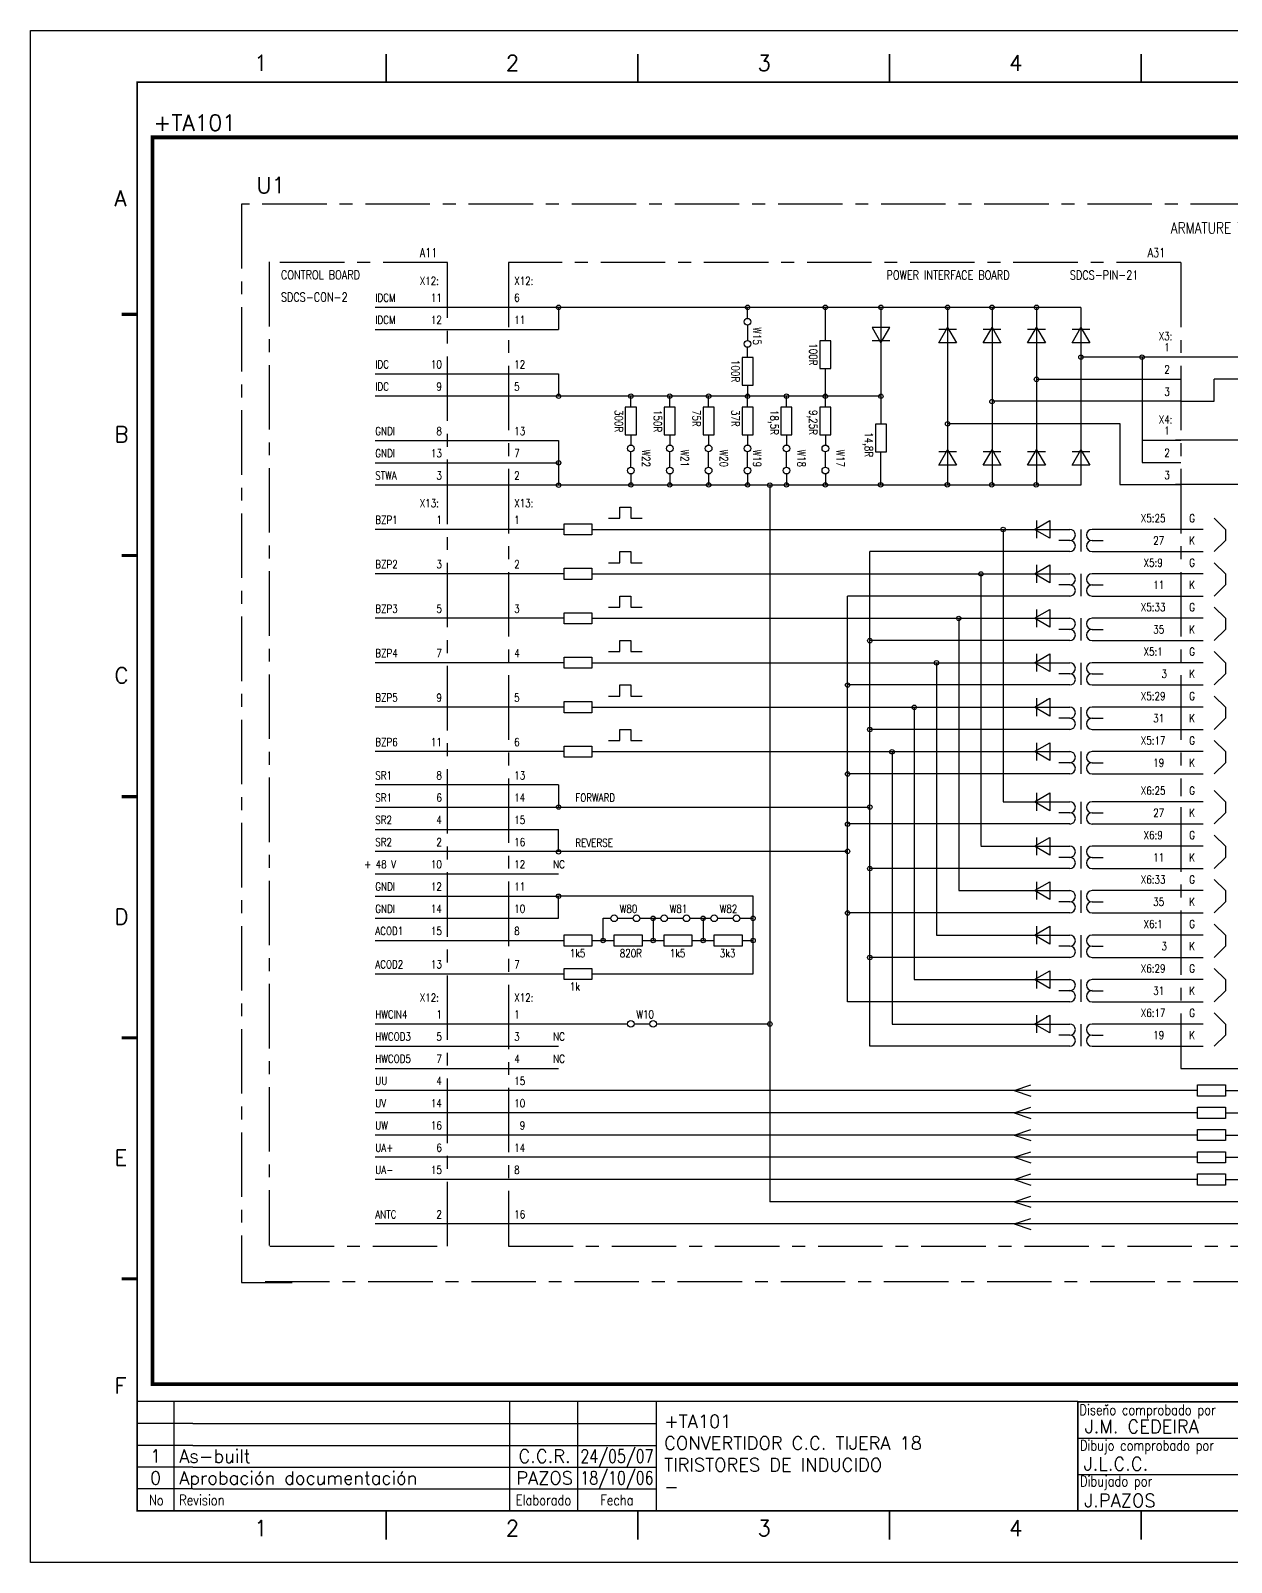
# Model space of a CAD drawing. Extents: x -25 to 1044, y -25744 to 292.
# Drawn here: x 39.5 to 272.3, y -1573.1 to -1276.1 of the extents above; entities that cross this region are included whole.
import ezdxf
from ezdxf.enums import TextEntityAlignment as Align

# ---------------------------------------------------------------- set-up
doc = ezdxf.new("R2010")
doc.units = 0
doc.header["$LTSCALE"] = 10
doc.header["$MEASUREMENT"] = 0
doc.linetypes.add('CENTER', pattern=[2, 1.25, -0.25, 0.25, -0.25])
doc.linetypes.add('DASHDOT', pattern=[1, 0.5, -0.25, 0, -0.25])
for name, color, linetype in [('1', 7, 'CONTINUOUS'), ('10', 5, 'CONTINUOUS'), ('2', 7, 'CONTINUOUS'), ('25', 3, 'CONTINUOUS'), ('25PK', 4, 'CENTER'), ('35', 2, 'CONTINUOUS'), ('DIBUJO', 7, 'CONTINUOUS')]:
    doc.layers.add(name, color=color, linetype=linetype)
doc.styles.add('ABBSTYLE', font='ROMANS.SHX', dxfattribs={"width": 0.8})
doc.styles.add('HELVETICA', font='HELV.SHX')
doc.styles.add('LABEL', font='SIMPLEX', dxfattribs={"width": 0.8, "height": 4})
doc.styles.add('ROMANS', font='romans')
doc.styles.get("Standard").update_dxf_attribs({"font": 'simplex'})

# ---------------------------------------------------------------- blocks, each defined once
blk = doc.blocks.new('newcajec')
at = {"layer": '1'}
for p, q in [((179.4, 20.85), (0.13, 20.85)), ((7, 20.85), (7, 0)), ((71, 20.85), (71, 0)), ((84, 20.85), (84, 0.09)), ((99, 20.85), (99, 0)), ((215.2, 20.8), (215.2, 0)), ((184.64, 20.18), (184.81, 20.01)), ((184.81, 20.01), (185.18, 20.25)), ((10.6, 16.64), (0, 16.64)), ((10.6, 16.64), (99, 16.64)), ((10.6, 12.48), (0, 12.48)), ((10.6, 12.48), (99, 12.48)), ((179.4, 13.87), (215.2, 13.87)), ((368, 14.06), (368, 0)), ((10.6, 8.32), (0, 8.32)), ((10.6, 8.32), (99, 8.32)), ((179.4, 6.93), (267.63, 6.93)), ((267.63, 6.93), (302.5, 6.93)), ((270.63, 6.91), (270.63, 0)), ((282.07, 6.93), (282.07, 0)), ((368, 6.93), (383, 6.93)), ((10.6, 4.16), (0, 4.16)), ((10.6, 4.16), (99, 4.16))]:
    blk.add_line(p, q, dxfattribs=at)
for points in [[(47.5, 272.5, 0.3, 0.3, 0), (47.5, 277.91, 0.3, 0.3, 0)], [(95.5, 272.5, 0.3, 0.3, 0), (95.5, 277.91, 0.3, 0.3, 0)], [(143.5, 272.5, 0.3, 0.3, 0), (143.5, 277.91, 0.3, 0.3, 0)], [(191.5, 272.5, 0.3, 0.3, 0), (191.5, 277.91, 0.3, 0.3, 0)], [(239.5, 272.5, 0.3, 0.3, 0), (239.5, 277.91, 0.3, 0.3, 0)], [(287.5, 272.5, 0.3, 0.3, 0), (287.5, 277.91, 0.3, 0.3, 0)], [(335.5, 272.5, 0.3, 0.3, 0), (335.5, 277.91, 0.3, 0.3, 0)], [(-2.99, 228.23, 0.6, 0.6, 0), (-0.18, 228.23, 0.6, 0.6, 0)], [(383.01, 228.23, 0.6, 0.6, 0), (385.82, 228.23, 0.6, 0.6, 0)], [(-2.99, 182.23, 0.6, 0.6, 0), (-0.18, 182.23, 0.6, 0.6, 0)], [(383.01, 182.23, 0.6, 0.6, 0), (385.82, 182.23, 0.6, 0.6, 0)], [(-2.99, 136.23, 0.6, 0.6, 0), (-0.18, 136.23, 0.6, 0.6, 0)], [(383.01, 136.23, 0.6, 0.6, 0), (385.82, 136.23, 0.6, 0.6, 0)], [(-2.99, 90.23, 0.6, 0.6, 0), (-0.18, 90.23, 0.6, 0.6, 0)], [(383.01, 90.23, 0.6, 0.6, 0), (385.82, 90.23, 0.6, 0.6, 0)], [(-2.99, 44.23, 0.6, 0.6, 0), (-0.18, 44.23, 0.6, 0.6, 0)], [(383.01, 44.23, 0.6, 0.6, 0), (385.82, 44.23, 0.6, 0.6, 0)], [(383, 20.8, 0.3, 0.3, 0), (179.4, 20.8, 0.3, 0.3, 0), (179.4, 0, 0.3, 0.3, 0)], [(302.5, 20.8, 0.3, 0.3, 0), (302.5, 0, 0.3, 0.3, 0)], [(302.5, 14, 0.3, 0.3, 0), (383, 14, 0.3, 0.3, 0)], [(47.5, -5.5, 0.3, 0.3, 0), (47.5, -0.09, 0.3, 0.3, 0)], [(95.5, -5.5, 0.3, 0.3, 0), (95.5, -0.09, 0.3, 0.3, 0)], [(143.5, -5.5, 0.3, 0.3, 0), (143.5, -0.09, 0.3, 0.3, 0)], [(191.5, -5.5, 0.3, 0.3, 0), (191.5, -0.09, 0.3, 0.3, 0)], [(239.5, -5.5, 0.3, 0.3, 0), (239.5, -0.09, 0.3, 0.3, 0)], [(287.5, -5.5, 0.3, 0.3, 0), (287.5, -0.09, 0.3, 0.3, 0)], [(335.5, -5.5, 0.3, 0.3, 0), (335.5, -0.09, 0.3, 0.3, 0)]]:
    blk.add_lwpolyline(points, format="xyseb", dxfattribs=at)
at = {"layer": '1', "const_width": 0.3}
blk.add_lwpolyline([(0, 0), (0, 272.5), (383, 272.5), (383, 0)], close=True, dxfattribs=at)
at = {"layer": '2', "color": 14}
for p, q in [((221.42, 4.69), (221.42, 5.81)), ((221.42, 2.47), (221.42, 3.58))]:
    blk.add_line(p, q, dxfattribs=at)
for points in [[(220.05, 5.81), (220.05, 6.92), (226.74, 5.81), (226.74, 6.92)], [(221.42, 2.47), (220.05, 2.47), (221.42, 5.81), (220.05, 5.81)], [(221.42, 4.69), (224.25, 4.69), (221.42, 3.58), (224.25, 3.58)], [(224.25, 5.81), (225.37, 5.81), (225.37, 4.69)], [(224.25, 3.58), (225.37, 3.58), (225.37, 2.47)], [(225.37, 5.81), (226.74, 5.81), (225.37, 1.35), (226.74, 1.35)], [(224.25, 0.24), (224.25, 2.47), (220.05, 0.24), (220.05, 2.47)], [(226.74, 1.35), (226.74, 0.24), (224.25, 1.35), (224.25, 0.24)]]:
    blk.add_solid(points, dxfattribs=at)
at = {"layer": '1', "style": 'ROMANS'}
for s, p in [('1', (22.29, 274.68)), ('2', (70.29, 274.68)), ('3', (118.29, 274.68)), ('4', (166.29, 274.68)), ('5', (214.29, 274.68)), ('6', (262.29, 274.68)), ('7', (310.29, 274.68)), ('8', (357.79, 274.68)), ('A', (-4.37, 248.84)), ('A', (384.13, 248.84)), ('B', (-4.37, 203.84)), ('B', (384.13, 203.84)), ('C', (-4.37, 157.84)), ('C', (384.13, 157.84)), ('D', (-4.37, 111.84)), ('D', (384.13, 111.84)), ('E', (-4.37, 65.84)), ('E', (384.13, 65.84)), ('F', (-4.37, 22.34)), ('F', (384.13, 22.34)), ('1', (22.29, -4.82)), ('2', (70.29, -4.82)), ('3', (118.29, -4.82)), ('4', (166.29, -4.82)), ('5', (214.29, -4.82)), ('6', (262.29, -4.82)), ('7', (310.29, -4.82)), ('8', (357.79, -4.82))]:
    blk.add_text(s, height=3, dxfattribs=at).set_placement(p)
at = {"layer": '1', "style": 'LABEL', "width": 0.8}
for s, p in [('Diseno comprobado por', (179.73, 18.27)), ('Dibujo comprobado por', (179.81, 11.47)), ('Hoja', (368.38, 11.66)), ('Dibujado por', (179.83, 4.64)), ('Fecha', (285.71, 4.3)), ('Cont', (368.43, 4.46)), ('No', (2.23, 1.05)), ('Revision', (8, 1.05))]:
    blk.add_text(s, height=2, dxfattribs=at).set_placement(p)
for s, p in [('Dept', (274.61, 4.44)), ('Elaborado', (77.5, 1.05)), ('Fecha', (91.5, 1.05))]:
    blk.add_text(s, height=2, dxfattribs=at).set_placement(p, align=Align.CENTER)
at = {"layer": '10', "style": 'ROMANS'}
for tag, p in [('REV41', (3.5, 18.74)), ('REV43', (77.7, 18.74)), ('REV31', (3.5, 14.58)), ('REV33', (77.7, 14.58)), ('REV21', (3.5, 10.42)), ('REV23', (77.7, 10.42)), ('REV11', (3.5, 6.27)), ('REV13', (77.7, 6.27))]:
    blk.add_attdef(tag, text='', height=2.5, dxfattribs=at).set_placement(p, align=Align.MIDDLE)
for tag, p, height in [('REV42', (8, 17.49), 2.5), ('SHEETNAME1', (100.5, 15.83), 2.5), ('DOCUMENTTYPE', (216.43, 16.8), 2.5), ('NOTA', (305.32, 15.8), 3), ('REV32', (8, 13.33), 2.5), ('DESIGNCHECK', (180.74, 14.83), 2.5), ('OBJECT', (216.43, 12.4), 2.5), ('SHEETNAME2', (100.5, 11.67), 2.5), ('ORDER', (305.32, 7.3), 4.5), ('REV22', (8, 9.17), 2.5), ('SHEETNAME3', (100.5, 7.51), 2.5), ('DRAWINGCHECK', (180.53, 7.71), 2.5), ('CUSTOMER', (216.43, 8.08), 2.5), ('REV12', (8, 5.01), 2.5), ('SHEETNAME4', (100.5, 3.35), 2.5), ('USER', (180.63, 0.71), 2.5), ('DEPARTMENT', (271.93, 1.05), 2.5), ('DOCUMENT_ID', (305.32, 0.93), 4.4)]:
    blk.add_attdef(tag, p, '', height=height, dxfattribs=at)
for tag, width, p, p2 in [('REV44', 1.221199, (84.53, 17.49), (98.48, 17.49)), ('REV34', 1.221199, (84.53, 13.33), (98.48, 13.33)), ('REV24', 1.221199, (84.53, 9.17), (98.48, 9.17)), ('REV14', 1.221199, (84.53, 5.01), (98.48, 5.01)), ('CREATED2', 7.039915, (282.71, 1.05), (301.14, 1.05))]:
    blk.add_attdef(tag, text='', height=2.5, dxfattribs=dict(at, width=width)).set_placement(p, p2, align=Align.FIT)
for tag, p in [('SHEET', (382, 7.43)), ('NEXTSHEET', (382, 0.5))]:
    blk.add_attdef(tag, text='', height=2.5, dxfattribs=at).set_placement(p, align=Align.RIGHT)
at = {"layer": 'DIBUJO', "color": 14, "style": 'HELVETICA', "width": 1.3}
blk.add_text('RUSSULA S.A.', height=3, dxfattribs=at).set_placement((229, 2.19))

msp = doc.modelspace()

# ---------------------------------------------------------------- linework, layer by layer
at = {"layer": '2', "color": 4, "linetype": 'CENTER'}
for p, q in [((356.91, -1309.67), (80.35, -1309.67)), ((80.35, -1309.67), (80.35, -1518.77)), ((85.74, -1320.89), (85.74, -1511.6)), ((80.35, -1518.77), (90.23, -1518.77))]:
    msp.add_line(p, q, dxfattribs=at)
at = {"layer": '2', "color": 3, "linetype": 'DASHDOT'}
msp.add_lwpolyline([(63.11, -1296.74, 0.724, 0.724, 0), (438.04, -1296.74, 0.724, 0.724, 0), (438.04, -1538.51, 0.724, 0.724, 0), (63.11, -1538.51, 0.724, 0.724, 0), (63.11, -1296.74, 0.724, 0.724, 0)], format="xyseb", dxfattribs=at)
at = {"layer": '25'}
for p, q in [((269.01, -1370.6), (271.16, -1372.76)), ((271.16, -1374.91), (269.01, -1377.07)), ((271.16, -1372.76), (271.16, -1374.91)), ((269.01, -1379.22), (271.16, -1381.38)), ((271.16, -1383.53), (269.01, -1385.69)), ((271.16, -1381.38), (271.16, -1383.53)), ((269.01, -1387.84), (271.16, -1389.99)), ((271.16, -1392.15), (269.01, -1394.3)), ((271.16, -1389.99), (271.16, -1392.15)), ((269.01, -1396.46), (271.16, -1398.61)), ((271.16, -1398.61), (271.16, -1400.77)), ((271.16, -1400.77), (269.01, -1402.92)), ((269.01, -1405.08), (271.16, -1407.23)), ((271.16, -1407.23), (271.16, -1409.39)), ((271.16, -1409.39), (269.01, -1411.54)), ((269.01, -1413.7), (271.16, -1415.85)), ((271.16, -1415.85), (271.16, -1418.01)), ((271.16, -1418.01), (269.01, -1420.16)), ((269.01, -1423.42), (271.16, -1425.57)), ((271.16, -1425.57), (271.16, -1427.73)), ((271.16, -1427.73), (269.01, -1429.88)), ((269.01, -1432.04), (271.16, -1434.19)), ((271.16, -1434.19), (271.16, -1436.35)), ((271.16, -1436.35), (269.01, -1438.5)), ((269.01, -1440.66), (271.16, -1442.81)), ((271.16, -1442.81), (271.16, -1444.97)), ((271.16, -1444.97), (269.01, -1447.12)), ((269.01, -1449.28), (271.16, -1451.43)), ((271.16, -1451.43), (271.16, -1453.59)), ((271.16, -1453.59), (269.01, -1455.74)), ((269.01, -1457.9), (271.16, -1460.05)), ((271.16, -1460.05), (271.16, -1462.21)), ((271.16, -1462.21), (269.01, -1464.36)), ((269.01, -1466.51), (271.16, -1468.67)), ((271.16, -1468.67), (271.16, -1470.82)), ((271.16, -1470.82), (269.01, -1472.98))]:
    msp.add_line(p, q, dxfattribs=at)
at = {"layer": '25PK'}
for p, q in [((120.33, -1321.04), (85.85, -1321.04)), ((120.33, -1511.74), (120.33, -1321.04)), ((262.54, -1321.04), (132.18, -1321.04)), ((132.18, -1321.04), (132.18, -1511.74)), ((262.54, -1321.04), (262.54, -1424.47)), ((262.54, -1426.63), (262.54, -1477.29)), ((262.54, -1477.26), (289.48, -1477.26)), ((85.85, -1511.74), (120.33, -1511.74)), ((132.18, -1511.74), (283.01, -1511.74)), ((84.95, -1518.6), (402.78, -1518.6)), ((84.95, -1518.6), (402.78, -1518.6))]:
    msp.add_line(p, q, dxfattribs=at)
at = {"layer": '35'}
for p, q in [((243.15, -1329.71), (106.32, -1329.71)), ((141.87, -1329.69), (141.87, -1334)), ((178.51, -1331.84), (178.51, -1329.69)), ((193.59, -1336.15), (193.59, -1329.71)), ((204.36, -1329.71), (204.36, -1352.34)), ((217.29, -1329.71), (217.29, -1364.19)), ((225.91, -1329.71), (225.91, -1364.19)), ((234.53, -1329.71), (234.53, -1364.19)), ((243.15, -1329.71), (243.15, -1364.19)), ((178.51, -1333.14), (178.51, -1336.15)), ((106.32, -1334), (141.87, -1334)), ((194.67, -1336.18), (192.51, -1336.18)), ((192.51, -1336.18), (192.51, -1341.57)), ((194.67, -1341.57), (194.67, -1336.18)), ((202.64, -1333.59), (204.36, -1336.58)), ((206.09, -1333.59), (202.64, -1333.59)), ((206.09, -1336.18), (202.64, -1336.18)), ((204.36, -1336.58), (206.09, -1333.59)), ((215.57, -1336.61), (217.29, -1333.62)), ((219.01, -1334.02), (215.57, -1334.02)), ((217.29, -1333.62), (219.01, -1336.61)), ((224.19, -1336.61), (225.91, -1333.62)), ((227.63, -1334.02), (224.19, -1334.02)), ((225.91, -1333.62), (227.63, -1336.61)), ((232.81, -1336.61), (234.53, -1333.62)), ((236.25, -1334.02), (232.81, -1334.02)), ((234.53, -1333.62), (236.25, -1336.61)), ((241.42, -1336.61), (243.15, -1333.62)), ((244.87, -1334.02), (241.42, -1334.02)), ((243.15, -1333.62), (244.87, -1336.61)), ((177.43, -1339.41), (177.43, -1344.8)), ((179.58, -1339.41), (177.43, -1339.41)), ((178.51, -1339.38), (178.51, -1337.45)), ((179.58, -1344.8), (179.58, -1339.41)), ((219.01, -1336.61), (215.57, -1336.61)), ((227.63, -1336.61), (224.19, -1336.61)), ((236.25, -1336.61), (232.81, -1336.61)), ((244.87, -1336.61), (241.42, -1336.61)), ((243.15, -1339.3), (321.8, -1339.3)), ((255, -1339.3), (255, -1359.78)), ((192.51, -1341.57), (194.67, -1341.57)), ((193.59, -1346.95), (193.59, -1341.57)), ((106.32, -1342.62), (141.87, -1342.62)), ((141.87, -1342.62), (141.87, -1346.93)), ((177.43, -1344.8), (179.58, -1344.8)), ((178.51, -1344.77), (178.51, -1346.95)), ((234.53, -1343.61), (262.54, -1343.61)), ((321.8, -1343.61), (269.01, -1343.61)), ((269.01, -1347.92), (269.01, -1343.61)), ((204.36, -1346.95), (106.32, -1346.95)), ((155.88, -1349.08), (155.88, -1346.9)), ((163.42, -1349.08), (163.42, -1346.9)), ((170.96, -1349.08), (170.96, -1346.9)), ((178.51, -1349.08), (178.51, -1346.9)), ((186.05, -1349.08), (186.05, -1346.9)), ((193.59, -1349.08), (193.59, -1346.9)), ((262.54, -1347.92), (225.91, -1347.92)), ((262.54, -1347.92), (269.01, -1347.92)), ((154.8, -1349.05), (154.8, -1354.44)), ((156.96, -1349.05), (154.8, -1349.05)), ((156.96, -1354.44), (156.96, -1349.05)), ((162.35, -1349.05), (162.35, -1354.44)), ((164.5, -1349.05), (162.35, -1349.05)), ((164.5, -1354.44), (164.5, -1349.05)), ((169.89, -1349.05), (169.89, -1354.44)), ((172.04, -1349.05), (169.89, -1349.05)), ((172.04, -1354.44), (172.04, -1349.05)), ((177.43, -1349.05), (177.43, -1354.44)), ((179.58, -1349.05), (177.43, -1349.05)), ((179.58, -1354.44), (179.58, -1349.05)), ((187.12, -1349.05), (184.97, -1349.05)), ((184.97, -1349.05), (184.97, -1354.44)), ((187.12, -1354.44), (187.12, -1349.05)), ((194.67, -1349.05), (192.51, -1349.05)), ((192.51, -1349.05), (192.51, -1354.44)), ((194.67, -1354.44), (194.67, -1349.05)), ((205.44, -1352.34), (203.29, -1352.34)), ((203.29, -1352.34), (203.29, -1357.73)), ((205.44, -1357.73), (205.44, -1352.34)), ((217.29, -1352.23), (250.69, -1352.23)), ((250.69, -1352.23), (250.69, -1364.08)), ((106.32, -1355.55), (141.87, -1355.55)), ((141.87, -1355.55), (141.87, -1364.16)), ((154.8, -1354.44), (156.96, -1354.44)), ((155.88, -1354.47), (155.88, -1356.41)), ((162.35, -1354.44), (164.5, -1354.44)), ((163.42, -1354.47), (163.42, -1356.41)), ((169.89, -1354.44), (172.04, -1354.44)), ((170.96, -1354.47), (170.96, -1356.41)), ((177.43, -1354.44), (179.58, -1354.44)), ((178.51, -1354.47), (178.51, -1356.41)), ((184.97, -1354.44), (187.12, -1354.44)), ((186.05, -1354.47), (186.05, -1356.41)), ((192.51, -1354.44), (194.67, -1354.44)), ((193.59, -1354.47), (193.59, -1356.41)), ((255, -1355.47), (262.54, -1355.47)), ((275.47, -1355.47), (261.46, -1355.47)), ((106.32, -1359.85), (141.87, -1359.85)), ((155.88, -1360.72), (155.88, -1357.7)), ((163.42, -1360.72), (163.42, -1357.7)), ((170.96, -1360.72), (170.96, -1357.7)), ((178.51, -1360.72), (178.51, -1357.7)), ((186.05, -1360.72), (186.05, -1357.7)), ((193.59, -1360.72), (193.59, -1357.7)), ((203.29, -1357.73), (205.44, -1357.73)), ((204.36, -1364.19), (204.36, -1357.73)), ((215.57, -1360.31), (217.29, -1357.33)), ((219.01, -1357.73), (215.57, -1357.73)), ((217.29, -1357.33), (219.01, -1360.31)), ((224.19, -1360.31), (225.91, -1357.33)), ((227.63, -1357.73), (224.19, -1357.73)), ((225.91, -1357.33), (227.63, -1360.31)), ((232.81, -1360.31), (234.53, -1357.33)), ((236.25, -1357.73), (232.81, -1357.73)), ((234.53, -1357.33), (236.25, -1360.31)), ((241.42, -1360.31), (243.15, -1357.33)), ((244.87, -1357.73), (241.42, -1357.73)), ((243.15, -1357.33), (244.87, -1360.31)), ((255, -1359.78), (262.54, -1359.78)), ((155.88, -1362.01), (155.88, -1364.16)), ((163.42, -1362.01), (163.42, -1364.16)), ((170.96, -1362.01), (170.96, -1364.16)), ((178.51, -1362.01), (178.51, -1364.16)), ((186.05, -1362.01), (186.05, -1364.16)), ((193.59, -1362.01), (193.59, -1364.16)), ((219.01, -1360.31), (215.57, -1360.31)), ((227.63, -1360.31), (224.19, -1360.31)), ((236.25, -1360.31), (232.81, -1360.31)), ((244.87, -1360.31), (241.42, -1360.31)), ((243.15, -1364.19), (106.32, -1364.19)), ((182.82, -1364.16), (182.82, -1503.15)), ((250.69, -1364.08), (262.54, -1364.08)), ((279.78, -1364.08), (261.46, -1364.08)), ((153.73, -1370.6), (153.73, -1368.45)), ((153.73, -1368.45), (155.88, -1368.45)), ((155.88, -1368.45), (155.88, -1370.6)), ((142.95, -1371.68), (148.34, -1371.68)), ((142.95, -1373.83), (142.95, -1371.68)), ((148.34, -1371.68), (148.34, -1373.83)), ((151.57, -1370.6), (153.73, -1370.6)), ((155.88, -1370.6), (158.04, -1370.6)), ((234.13, -1372.76), (237.11, -1371.03)), ((234.53, -1371.03), (234.53, -1374.48)), ((237.11, -1371.03), (237.11, -1374.48)), ((142.95, -1372.76), (106.32, -1372.76)), ((148.34, -1373.83), (142.95, -1373.83)), ((148.34, -1372.76), (240.99, -1372.76)), ((228.06, -1372.76), (228.06, -1425.57)), ((237.11, -1374.48), (234.13, -1372.76)), ((240.99, -1374.91), (238.84, -1374.91)), ((243.15, -1372.76), (243.15, -1377.07)), ((266.85, -1372.76), (245.3, -1372.76)), ((245.3, -1374.91), (247.46, -1374.91)), ((153.73, -1379.22), (153.73, -1377.07)), ((153.73, -1377.07), (155.88, -1377.07)), ((155.88, -1377.07), (155.88, -1379.22)), ((202.21, -1472.98), (202.21, -1377.07)), ((240.99, -1377.07), (202.21, -1377.07)), ((245.3, -1377.07), (266.85, -1377.07)), ((142.95, -1382.45), (142.95, -1380.3)), ((142.95, -1380.3), (148.34, -1380.3)), ((148.34, -1380.3), (148.34, -1382.45)), ((151.57, -1379.22), (153.73, -1379.22)), ((155.88, -1379.22), (158.04, -1379.22)), ((234.13, -1381.38), (237.11, -1379.65)), ((234.53, -1379.65), (234.53, -1383.1)), ((237.11, -1379.65), (237.11, -1383.1)), ((142.95, -1381.38), (106.32, -1381.38)), ((148.34, -1382.45), (142.95, -1382.45)), ((148.34, -1381.38), (240.99, -1381.38)), ((223.76, -1381.38), (223.76, -1434.07)), ((237.11, -1383.1), (234.13, -1381.38)), ((240.99, -1383.53), (238.84, -1383.53)), ((243.15, -1381.38), (243.15, -1385.69)), ((266.85, -1381.38), (245.3, -1381.38)), ((245.3, -1383.53), (247.46, -1383.53)), ((153.73, -1387.84), (153.73, -1385.69)), ((153.73, -1385.69), (155.88, -1385.69)), ((155.88, -1385.69), (155.88, -1387.84)), ((197.9, -1464.36), (197.9, -1385.69)), ((240.99, -1385.69), (197.9, -1385.69)), ((245.3, -1385.69), (266.85, -1385.69)), ((142.95, -1388.92), (148.34, -1388.92)), ((142.95, -1391.07), (142.95, -1388.92)), ((148.34, -1388.92), (148.34, -1391.07)), ((151.57, -1387.84), (153.73, -1387.84)), ((155.88, -1387.84), (158.04, -1387.84)), ((234.13, -1389.99), (237.11, -1388.27)), ((234.53, -1388.27), (234.53, -1391.72)), ((237.11, -1388.27), (237.11, -1391.72)), ((142.95, -1389.99), (106.32, -1389.99)), ((148.34, -1391.07), (142.95, -1391.07)), ((148.34, -1389.99), (240.99, -1389.99)), ((219.45, -1389.99), (219.45, -1442.81)), ((237.11, -1391.72), (234.13, -1389.99)), ((240.99, -1392.15), (238.84, -1392.15)), ((243.15, -1389.99), (243.15, -1394.3)), ((266.85, -1389.99), (245.3, -1389.99)), ((245.3, -1392.15), (247.46, -1392.15)), ((153.73, -1396.46), (153.73, -1394.3)), ((153.73, -1394.3), (155.88, -1394.3)), ((155.88, -1394.3), (155.88, -1396.46)), ((240.99, -1394.3), (202.21, -1394.3)), ((245.3, -1394.3), (266.85, -1394.3)), ((142.95, -1398.61), (106.32, -1398.61)), ((142.95, -1397.54), (148.34, -1397.54)), ((142.95, -1399.69), (142.95, -1397.54)), ((148.34, -1397.54), (148.34, -1399.69)), ((148.34, -1398.61), (240.99, -1398.61)), ((151.57, -1396.46), (153.73, -1396.46)), ((155.88, -1396.46), (158.04, -1396.46)), ((215.14, -1398.61), (215.14, -1451.43)), ((234.13, -1398.61), (237.11, -1396.89)), ((237.11, -1400.34), (234.13, -1398.61)), ((234.53, -1396.89), (234.53, -1400.34)), ((237.11, -1396.89), (237.11, -1400.34)), ((243.15, -1398.61), (243.15, -1402.92)), ((266.85, -1398.61), (245.3, -1398.61)), ((148.34, -1399.69), (142.95, -1399.69)), ((240.99, -1400.77), (238.84, -1400.77)), ((245.3, -1400.77), (247.46, -1400.77)), ((153.73, -1405.08), (153.73, -1402.92)), ((153.73, -1402.92), (155.88, -1402.92)), ((155.88, -1402.92), (155.88, -1405.08)), ((240.99, -1402.92), (197.9, -1402.92)), ((245.3, -1402.92), (266.85, -1402.92)), ((245.3, -1402.92), (266.85, -1402.92)), ((142.95, -1407.23), (106.32, -1407.23)), ((142.95, -1406.16), (148.34, -1406.16)), ((142.95, -1408.31), (142.95, -1406.16)), ((148.34, -1406.16), (148.34, -1408.31)), ((148.34, -1407.23), (240.99, -1407.23)), ((151.57, -1405.08), (153.73, -1405.08)), ((155.88, -1405.08), (158.04, -1405.08)), ((210.83, -1407.23), (210.83, -1460.05)), ((234.13, -1407.23), (237.11, -1405.51)), ((237.11, -1408.96), (234.13, -1407.23)), ((234.53, -1405.51), (234.53, -1408.96)), ((237.11, -1405.51), (237.11, -1408.96)), ((243.15, -1407.23), (243.15, -1411.54)), ((266.85, -1407.23), (245.3, -1407.23)), ((148.34, -1408.31), (142.95, -1408.31)), ((240.99, -1409.39), (238.84, -1409.39)), ((245.3, -1409.39), (247.46, -1409.39)), ((151.57, -1413.7), (153.73, -1413.7)), ((153.73, -1413.7), (153.73, -1411.54)), ((153.73, -1411.54), (155.88, -1411.54)), ((155.88, -1411.54), (155.88, -1413.7)), ((155.88, -1413.7), (158.04, -1413.7)), ((240.99, -1411.54), (202.21, -1411.54)), ((245.3, -1411.54), (266.85, -1411.54)), ((142.95, -1415.85), (106.32, -1415.85)), ((142.95, -1414.77), (148.34, -1414.77)), ((142.95, -1416.93), (142.95, -1414.77)), ((148.34, -1414.77), (148.34, -1416.93)), ((148.34, -1415.85), (240.99, -1415.85)), ((206.52, -1415.85), (206.52, -1468.67)), ((234.13, -1415.85), (237.11, -1414.13)), ((237.11, -1417.58), (234.13, -1415.85)), ((234.53, -1414.13), (234.53, -1417.58)), ((237.11, -1414.13), (237.11, -1417.58)), ((243.15, -1415.85), (243.15, -1420.16)), ((266.85, -1415.85), (245.3, -1415.85)), ((148.34, -1416.93), (142.95, -1416.93)), ((240.99, -1418.01), (238.84, -1418.01)), ((245.3, -1418.01), (247.46, -1418.01)), ((141.87, -1422.32), (106.32, -1422.32)), ((141.87, -1422.32), (141.87, -1426.63)), ((240.99, -1420.16), (197.9, -1420.16)), ((245.3, -1420.16), (266.85, -1420.16)), ((228.06, -1425.57), (240.99, -1425.57)), ((234.13, -1425.57), (237.11, -1423.85)), ((237.11, -1427.3), (234.13, -1425.57)), ((234.53, -1423.85), (234.53, -1427.3)), ((237.11, -1423.85), (237.11, -1427.3)), ((243.15, -1425.57), (243.15, -1429.88)), ((266.85, -1425.57), (245.3, -1425.57)), ((106.32, -1426.63), (202.21, -1426.63)), ((240.99, -1427.73), (238.84, -1427.73)), ((245.3, -1427.73), (247.46, -1427.73)), ((106.32, -1430.93), (141.87, -1430.93)), ((141.87, -1435.24), (141.87, -1430.93)), ((240.99, -1429.88), (197.9, -1429.88)), ((245.3, -1429.88), (266.85, -1429.88)), ((223.76, -1434.19), (240.99, -1434.19)), ((234.13, -1434.19), (237.11, -1432.47)), ((237.11, -1435.92), (234.13, -1434.19)), ((234.53, -1432.47), (234.53, -1435.92)), ((237.11, -1432.47), (237.11, -1435.92)), ((243.15, -1434.19), (243.15, -1438.5)), ((266.85, -1434.19), (245.3, -1434.19)), ((197.9, -1435.24), (106.32, -1435.24)), ((240.99, -1436.35), (238.84, -1436.35)), ((245.3, -1436.35), (247.46, -1436.35)), ((106.32, -1439.55), (141.87, -1439.55)), ((240.99, -1438.5), (202.21, -1438.5)), ((245.3, -1438.5), (266.85, -1438.5)), ((219.45, -1442.81), (240.99, -1442.81)), ((234.13, -1442.81), (237.11, -1441.09)), ((237.11, -1444.54), (234.13, -1442.81)), ((234.53, -1441.09), (234.53, -1444.54)), ((237.11, -1441.09), (237.11, -1444.54)), ((243.15, -1442.81), (243.15, -1447.12)), ((266.85, -1442.81), (245.3, -1442.81)), ((106.32, -1443.86), (141.87, -1443.86)), ((179.58, -1443.86), (141.87, -1443.86)), ((141.87, -1448.17), (141.87, -1443.86)), ((179.58, -1452.48), (179.58, -1443.86)), ((240.99, -1444.97), (238.84, -1444.97)), ((245.3, -1444.97), (247.46, -1444.97)), ((106.32, -1448.17), (141.87, -1448.17)), ((150.49, -1452.48), (150.49, -1448.17)), ((150.49, -1448.17), (152, -1448.17)), ((153.3, -1448.17), (156.31, -1448.17)), ((157.6, -1448.17), (161.7, -1448.17)), ((160.19, -1448.17), (160.19, -1452.48)), ((162.99, -1448.17), (166.01, -1448.17)), ((167.3, -1448.17), (171.39, -1448.17)), ((169.89, -1448.17), (169.89, -1452.48)), ((172.69, -1448.17), (175.7, -1448.17)), ((177, -1448.17), (179.58, -1448.17)), ((240.99, -1447.12), (197.9, -1447.12)), ((245.3, -1447.12), (266.85, -1447.12)), ((142.95, -1451.4), (148.34, -1451.4)), ((142.95, -1453.56), (142.95, -1451.4)), ((148.34, -1451.4), (148.34, -1453.56)), ((152.65, -1451.4), (158.04, -1451.4)), ((152.65, -1453.56), (152.65, -1451.4)), ((158.04, -1451.4), (158.04, -1453.56)), ((162.35, -1451.4), (167.73, -1451.4)), ((162.35, -1453.56), (162.35, -1451.4)), ((167.73, -1451.4), (167.73, -1453.56)), ((172.04, -1451.4), (177.43, -1451.4)), ((172.04, -1453.56), (172.04, -1451.4)), ((177.43, -1451.4), (177.43, -1453.56)), ((215.14, -1451.43), (240.99, -1451.43)), ((234.13, -1451.43), (237.11, -1449.71)), ((237.11, -1453.16), (234.13, -1451.43)), ((234.53, -1449.71), (234.53, -1453.16)), ((237.11, -1449.71), (237.11, -1453.16)), ((243.15, -1451.43), (243.15, -1455.74)), ((266.85, -1451.43), (245.3, -1451.43)), ((106.32, -1452.48), (142.95, -1452.48)), ((148.34, -1453.56), (142.95, -1453.56)), ((148.34, -1452.48), (152.65, -1452.48)), ((158.04, -1453.56), (152.65, -1453.56)), ((158.04, -1452.48), (162.35, -1452.48)), ((167.73, -1453.56), (162.35, -1453.56)), ((167.73, -1452.48), (172.04, -1452.48)), ((177.43, -1453.56), (172.04, -1453.56)), ((177.43, -1452.48), (179.58, -1452.48)), ((179.58, -1458.95), (179.58, -1452.48)), ((240.99, -1453.59), (238.84, -1453.59)), ((245.3, -1453.59), (247.46, -1453.59)), ((142.95, -1457.87), (148.34, -1457.87)), ((142.95, -1460.02), (142.95, -1457.87)), ((148.34, -1457.87), (148.34, -1460.02)), ((240.99, -1455.74), (202.21, -1455.74)), ((245.3, -1455.74), (266.85, -1455.74)), ((245.3, -1455.74), (266.85, -1455.74)), ((106.32, -1458.95), (142.95, -1458.95)), ((148.34, -1460.02), (142.95, -1460.02)), ((148.34, -1458.95), (179.58, -1458.95)), ((210.83, -1460.05), (240.99, -1460.05)), ((234.13, -1460.05), (237.11, -1458.33)), ((237.11, -1461.77), (234.13, -1460.05)), ((234.53, -1458.33), (234.53, -1461.77)), ((237.11, -1458.33), (237.11, -1461.77)), ((243.15, -1460.05), (243.15, -1464.36)), ((266.85, -1460.05), (245.3, -1460.05)), ((240.99, -1462.21), (238.84, -1462.21)), ((245.3, -1462.21), (247.46, -1462.21)), ((240.99, -1464.36), (197.9, -1464.36)), ((234.13, -1468.67), (237.11, -1466.95)), ((234.53, -1466.95), (234.53, -1470.39)), ((237.11, -1466.95), (237.11, -1470.39)), ((245.3, -1464.36), (266.85, -1464.36)), ((106.32, -1468.64), (155.23, -1468.64)), ((156.53, -1468.64), (159.54, -1468.64)), ((156.53, -1468.64), (159.54, -1468.64)), ((160.84, -1468.64), (182.82, -1468.64)), ((206.52, -1468.67), (240.99, -1468.67)), ((237.11, -1470.39), (234.13, -1468.67)), ((243.15, -1468.67), (243.15, -1472.98)), ((266.85, -1468.67), (245.3, -1468.67)), ((106.32, -1472.95), (141.87, -1472.95)), ((240.99, -1472.98), (202.21, -1472.98)), ((240.99, -1470.82), (238.84, -1470.82)), ((245.3, -1470.82), (247.46, -1470.82)), ((245.3, -1472.98), (266.85, -1472.98)), ((106.32, -1477.26), (141.87, -1477.26)), ((265.77, -1481.57), (106.32, -1481.57)), ((230.22, -1481.57), (233.45, -1480.49)), ((230.22, -1481.57), (233.45, -1482.65)), ((265.77, -1480.49), (271.16, -1480.49)), ((265.77, -1482.65), (265.77, -1480.49)), ((271.16, -1480.49), (271.16, -1482.65)), ((271.16, -1481.57), (320.72, -1481.57)), ((230.22, -1485.88), (233.45, -1484.8)), ((271.16, -1482.65), (265.77, -1482.65)), ((265.77, -1484.8), (271.16, -1484.8)), ((265.77, -1486.96), (265.77, -1484.8)), ((271.16, -1484.8), (271.16, -1486.96)), ((265.77, -1485.88), (106.32, -1485.88)), ((230.22, -1485.88), (233.45, -1486.96)), ((271.16, -1486.96), (265.77, -1486.96)), ((271.16, -1485.88), (329.34, -1485.88)), ((265.77, -1490.19), (106.32, -1490.19)), ((230.22, -1490.19), (233.45, -1489.11)), ((230.22, -1490.19), (233.45, -1491.27)), ((265.77, -1489.11), (271.16, -1489.11)), ((265.77, -1491.27), (265.77, -1489.11)), ((271.16, -1489.11), (271.16, -1491.27)), ((271.16, -1490.19), (337.96, -1490.19)), ((230.22, -1494.5), (233.45, -1493.42)), ((271.16, -1491.27), (265.77, -1491.27)), ((265.77, -1495.58), (265.77, -1493.42)), ((265.77, -1493.42), (271.16, -1493.42)), ((271.16, -1493.42), (271.16, -1495.58)), ((265.77, -1494.5), (106.32, -1494.5)), ((230.22, -1494.5), (233.45, -1495.58)), ((271.16, -1495.58), (265.77, -1495.58)), ((271.16, -1494.5), (286.24, -1494.5)), ((265.77, -1498.81), (106.32, -1498.81)), ((230.22, -1498.81), (233.45, -1497.73)), ((230.22, -1498.81), (233.45, -1499.89)), ((265.77, -1497.73), (271.16, -1497.73)), ((265.77, -1499.89), (265.77, -1497.73)), ((271.16, -1497.73), (271.16, -1499.89)), ((271.16, -1498.81), (372.43, -1498.81)), ((230.22, -1503.12), (233.45, -1502.04)), ((271.16, -1499.89), (265.77, -1499.89)), ((327.18, -1503.12), (182.82, -1503.12)), ((230.22, -1503.12), (233.45, -1504.2)), ((335.8, -1507.43), (106.32, -1507.43)), ((230.22, -1507.43), (233.45, -1506.35)), ((230.22, -1507.43), (233.45, -1508.51))]:
    msp.add_line(p, q, dxfattribs=at)
for centre, radius in [((141.87, -1329.71), 0.431), ((178.51, -1329.71), 0.431), ((193.59, -1329.71), 0.431), ((204.36, -1329.71), 0.431), ((217.29, -1329.71), 0.431), ((225.91, -1329.71), 0.431), ((234.53, -1329.71), 0.431), ((178.51, -1332.49), 0.646), ((178.51, -1336.8), 0.646), ((243.15, -1339.36), 0.431), ((255, -1339.36), 0.431), ((234.53, -1343.67), 0.431), ((141.87, -1346.95), 0.431), ((155.88, -1346.93), 0.431), ((163.42, -1346.93), 0.431), ((170.96, -1346.93), 0.431), ((178.51, -1346.95), 0.431), ((186.05, -1346.93), 0.431), ((193.59, -1346.95), 0.431), ((204.36, -1346.95), 0.431), ((225.91, -1347.98), 0.431), ((217.29, -1352.29), 0.431), ((155.88, -1357.05), 0.646), ((163.42, -1357.05), 0.646), ((170.96, -1357.05), 0.646), ((178.51, -1357.05), 0.646), ((186.05, -1357.05), 0.646), ((193.59, -1357.05), 0.646), ((141.87, -1359.85), 0.431), ((155.88, -1361.36), 0.646), ((163.42, -1361.36), 0.646), ((170.96, -1361.36), 0.646), ((178.51, -1361.36), 0.646), ((186.05, -1361.36), 0.646), ((193.59, -1361.36), 0.646), ((141.87, -1364.19), 0.431), ((155.88, -1364.14), 0.431), ((163.42, -1364.14), 0.431), ((170.96, -1364.14), 0.431), ((178.51, -1364.14), 0.431), ((182.82, -1364.19), 0.431), ((186.05, -1364.14), 0.431), ((193.59, -1364.14), 0.431), ((204.31, -1364.13), 0.431), ((217.24, -1364.13), 0.431), ((225.85, -1364.13), 0.431), ((234.47, -1364.13), 0.431), ((228.06, -1372.78), 0.431), ((223.76, -1381.4), 0.431), ((219.45, -1390.02), 0.431), ((202.21, -1394.33), 0.431), ((215.14, -1398.64), 0.431), ((197.9, -1402.95), 0.431), ((210.83, -1407.26), 0.431), ((202.21, -1411.57), 0.431), ((206.52, -1415.88), 0.431), ((197.9, -1420.19), 0.431), ((141.87, -1426.6), 0.431), ((202.21, -1426.6), 0.431), ((197.9, -1429.91), 0.431), ((141.87, -1435.27), 0.431), ((197.9, -1435.19), 0.431), ((202.21, -1438.53), 0.431), ((141.87, -1443.89), 0.431), ((152.65, -1448.17), 0.646), ((156.96, -1448.17), 0.646), ((160.19, -1448.17), 0.431), ((162.35, -1448.17), 0.646), ((166.65, -1448.17), 0.646), ((169.89, -1448.17), 0.431), ((172.04, -1448.17), 0.646), ((176.35, -1448.17), 0.646), ((179.58, -1448.17), 0.431), ((197.9, -1447.15), 0.431), ((150.49, -1452.48), 0.431), ((160.19, -1452.48), 0.431), ((169.89, -1452.48), 0.431), ((179.58, -1452.48), 0.431), ((202.21, -1455.77), 0.431), ((155.88, -1468.64), 0.646), ((160.19, -1468.64), 0.646), ((182.82, -1468.67), 0.431)]:
    msp.add_circle(centre, radius, dxfattribs=at)
for centre, start, end in [((240.99, -1373.83), 270, 90), ((240.99, -1375.99), 270, 90), ((245.3, -1373.83), 90, 270), ((245.3, -1375.99), 90, 270), ((240.99, -1382.45), 270, 90), ((240.99, -1384.61), 270, 90), ((245.3, -1382.45), 90, 270), ((245.3, -1384.61), 90, 270), ((240.99, -1391.07), 270, 90), ((240.99, -1393.23), 270, 90), ((245.3, -1391.07), 90, 270), ((245.3, -1393.23), 90, 270), ((240.99, -1399.69), 270, 90), ((245.3, -1399.69), 90, 270), ((240.99, -1401.85), 270, 90), ((245.3, -1401.85), 90, 270), ((240.99, -1408.31), 270, 90), ((245.3, -1408.31), 90, 270), ((240.99, -1410.46), 270, 90), ((245.3, -1410.46), 90, 270), ((240.99, -1416.93), 270, 90), ((245.3, -1416.93), 90, 270), ((240.99, -1419.08), 270, 90), ((245.3, -1419.08), 90, 270), ((240.99, -1426.65), 270, 90), ((245.3, -1426.65), 90, 270), ((240.99, -1428.81), 270, 90), ((245.3, -1428.81), 90, 270), ((240.99, -1435.27), 270, 90), ((245.3, -1435.27), 90, 270), ((240.99, -1437.43), 270, 90), ((245.3, -1437.43), 90, 270), ((240.99, -1443.89), 270, 90), ((245.3, -1443.89), 90, 270), ((240.99, -1446.04), 270, 90), ((245.3, -1446.04), 90, 270), ((240.99, -1452.51), 270, 90), ((245.3, -1452.51), 90, 270), ((240.99, -1454.66), 270, 90), ((245.3, -1454.66), 90, 270), ((240.99, -1461.13), 270, 90), ((245.3, -1461.13), 90, 270), ((240.99, -1463.28), 270, 90), ((245.3, -1463.28), 90, 270), ((240.99, -1469.75), 270, 90), ((245.3, -1469.75), 90, 270), ((240.99, -1471.9), 270, 90), ((245.3, -1471.9), 90, 270)]:
    msp.add_arc(centre, 1.08, start, end, dxfattribs=at)
at = {"layer": 'DIBUJO'}
msp.add_lwpolyline([(39.49, -1276.05), (459.49, -1276.05), (459.49, -1573.05), (39.49, -1573.05), (39.49, -1276.05)], dxfattribs=at)

# ---------------------------------------------------------------- block references
at = {"layer": '2', "color": 7}
ref = msp.add_blockref('newcajec', (60.17, -1563.05), dxfattribs=dict(at, xscale=1.016513761467891, yscale=1.016513761467891, zscale=1.016513761467891))
ref.add_attrib('REV24', '24/05/07', dxfattribs={"layer": '10', "height": 2.541, "style": 'ROMANS', "width": 0.728168}).set_placement((146.09, -1553.73), (160.28, -1553.73), align=Align.FIT)
ref.add_attrib('SHEETNAME3', 'TIRISTORES DE INDUCIDO', (162.33, -1555.42), dxfattribs={"layer": '10', "height": 2.5413, "style": 'ROMANS'})
ref.add_attrib('SHEETNAME2', 'CONVERTIDOR C.C. TIJERA 18', (162.33, -1551.19), dxfattribs={"layer": '10', "height": 2.5413, "style": 'ROMANS'})
ref.add_attrib('SHEETNAME1', '+TA101', (162.33, -1546.97), dxfattribs={"layer": '10', "height": 2.541, "style": 'ROMANS'})
ref.add_attrib('USER', 'J.PAZOS', (243.79, -1562.33), dxfattribs={"layer": '10', "height": 2.541, "style": 'ROMANS'})
ref.add_attrib('DRAWINGCHECK', 'J.L.C.C.', (243.68, -1555.21), dxfattribs={"layer": '10', "height": 2.541, "style": 'ROMANS'})
ref.add_attrib('DESIGNCHECK', 'J.M. CEDEIRA', (243.89, -1547.97), dxfattribs={"layer": '10', "height": 2.5413, "style": 'ROMANS'})
ref.add_attrib('REV22', 'As-built', (68.3, -1553.73), dxfattribs={"layer": '10', "height": 2.541, "style": 'ROMANS'})
ref.add_attrib('REV12', 'Aprobación documentación', (68.3, -1557.95), dxfattribs={"layer": '10', "height": 2.5413, "style": 'ROMANS'})
ref.add_attrib('REV21', '1', dxfattribs={"layer": '10', "height": 2.54, "style": 'ROMANS'}).set_placement((63.73, -1552.45), align=Align.MIDDLE)
ref.add_attrib('REV11', '0', dxfattribs={"layer": '10', "height": 2.54, "style": 'ROMANS'}).set_placement((63.73, -1556.68), align=Align.MIDDLE)
ref.add_attrib('SHEETNAME4', '-', (162.33, -1559.65), dxfattribs={"layer": '10', "height": 2.54, "style": 'ROMANS'})
ref.add_attrib('REV14', '18/10/06', dxfattribs={"layer": '10', "height": 2.541, "style": 'ROMANS', "width": 0.728168}).set_placement((146.09, -1557.95), (160.28, -1557.95), align=Align.FIT)
ref.add_attrib('REV23', 'C.C.R.', dxfattribs={"layer": '10', "height": 2.541, "style": 'ROMANS'}).set_placement((139.15, -1552.45), align=Align.MIDDLE)
ref.add_attrib('REV13', 'PAZOS', dxfattribs={"layer": '10', "height": 2.541, "style": 'ROMANS'}).set_placement((139.15, -1556.68), align=Align.MIDDLE)
ref.add_attrib('DOCUMENT_ID', 'PP06/0066-E1A.9', (370.54, -1562.1), dxfattribs={"layer": '10', "height": 4.4727, "style": 'ROMANS'})
ref.add_attrib('ORDER', 'PP06/0066', (370.54, -1555.63), dxfattribs={"layer": '10', "height": 4.574, "style": 'ROMANS'})
ref.add_attrib('CUSTOMER', 'ACINDAR', (280.18, -1554.83), dxfattribs={"layer": '10', "height": 2.541, "style": 'ROMANS'})
ref.add_attrib('OBJECT', 'TREN DE ROLLOS Y BARRAS', (280.18, -1550.44), dxfattribs={"layer": '10', "height": 2.5413, "style": 'ROMANS'})
ref.add_attrib('DOCUMENTTYPE', 'ESQUEMA ELECTRICO', (280.18, -1545.97), dxfattribs={"layer": '10', "height": 2.5413, "style": 'ROMANS'})
ref.add_attrib('CREATED2', '05/10/06', dxfattribs={"layer": '10', "height": 2.541, "style": 'ROMANS', "width": 0.961976}).set_placement((347.54, -1561.99), (366.29, -1561.99), align=Align.FIT)
ref.add_attrib('DEPARTMENT', 'ELEC', (336.59, -1561.99), dxfattribs={"layer": '10', "height": 2.541, "style": 'ROMANS'})
ref.add_attrib('NEXTSHEET', '2614', dxfattribs={"layer": '10', "height": 2.541, "style": 'ROMANS'}).set_placement((448.48, -1562.54), align=Align.RIGHT)
ref.add_attrib('SHEET', '2610', dxfattribs={"layer": '10', "height": 2.541, "style": 'ROMANS'}).set_placement((448.48, -1555.5), align=Align.RIGHT)

# ---------------------------------------------------------------- texts
at = {"layer": '2', "color": 210}
for s, p in [('+TA101', (63.33, -1295.45)), ('U1', (83.28, -1307.56))]:
    msp.add_text(s, height=3.103, dxfattribs=at).set_placement(p)
at = {"layer": '25', "style": 'ABBSTYLE', "width": 0.8}
for s, height, p in [('ARMATURE THYRISTOR CONVERTOR', 2.1548, (260.56, -1315.4)), ('A11', 1.724, (114.94, -1319.97)), ('A31', 1.724, (256.08, -1319.97)), ('CONTROL BOARD', 1.7238, (88.01, -1324.27)), ('X12:', 1.551, (114.94, -1325.35)), ('X12:', 1.551, (133.26, -1325.35)), ('POWER INTERFACE BOARD', 1.7238, (205.44, -1324.3)), ('SDCS-PIN-21', 1.7238, (240.99, -1324.3)), ('SDCS-CON-2', 1.724, (88.01, -1328.58)), ('IDCM', 1.551, (106.32, -1328.61)), ('11', 1.551, (117.1, -1328.61)), ('6', 1.55, (133.26, -1328.61)), ('IDCM', 1.551, (106.32, -1332.92)), ('12', 1.551, (117.1, -1332.92)), ('11', 1.551, (133.26, -1332.92)), ('X3:', 1.551, (258.23, -1336.07)), ('1', 1.55, (259.31, -1338.23)), ('IDC', 1.551, (106.32, -1341.54)), ('10', 1.551, (117.1, -1341.54)), ('12', 1.551, (133.26, -1341.54)), ('2', 1.55, (259.31, -1342.54)), ('IDC', 1.551, (106.32, -1345.85)), ('9', 1.55, (118.17, -1345.85)), ('5', 1.55, (133.26, -1345.85)), ('3', 1.55, (259.31, -1346.85)), ('X4:', 1.551, (258.23, -1352.23)), ('GNDI', 1.551, (106.32, -1354.47)), ('8', 1.55, (118.17, -1354.47)), ('13', 1.551, (133.26, -1354.47)), ('1', 1.55, (259.31, -1354.39)), ('GNDI', 1.551, (106.32, -1358.78)), ('13', 1.551, (117.1, -1358.78)), ('7', 1.55, (133.26, -1358.78)), ('2', 1.55, (259.31, -1358.7)), ('STWA', 1.551, (106.32, -1363.09)), ('3', 1.55, (118.17, -1363.09)), ('2', 1.55, (133.26, -1363.09)), ('3', 1.55, (259.31, -1363.01)), ('X13:', 1.551, (114.94, -1368.45)), ('X13:', 1.551, (133.26, -1368.45)), ('BZP1', 1.551, (106.32, -1371.68)), ('1', 1.55, (118.17, -1371.68)), ('1', 1.55, (133.26, -1371.68)), ('BZP2', 1.551, (106.32, -1380.3)), ('3', 1.55, (118.17, -1380.3)), ('2', 1.55, (133.26, -1380.3)), ('BZP3', 1.551, (106.32, -1388.92)), ('5', 1.55, (118.17, -1388.92)), ('3', 1.55, (133.26, -1388.92)), ('BZP4', 1.551, (106.32, -1397.54)), ('7', 1.55, (118.17, -1397.54)), ('4', 1.55, (133.26, -1397.54)), ('BZP5', 1.551, (106.32, -1406.16)), ('9', 1.55, (118.17, -1406.16)), ('5', 1.55, (133.26, -1406.16)), ('BZP6', 1.551, (106.32, -1414.77)), ('11', 1.551, (117.1, -1414.77)), ('6', 1.55, (133.26, -1414.77)), ('SR1', 1.551, (106.32, -1421.24)), ('8', 1.55, (118.17, -1421.24)), ('13', 1.551, (133.26, -1421.24)), ('SR1', 1.551, (106.32, -1425.55)), ('6', 1.55, (118.17, -1425.55)), ('14', 1.551, (133.26, -1425.55)), ('FORWARD', 1.551, (145.11, -1425.55)), ('SR2', 1.551, (106.32, -1429.86)), ('4', 1.55, (118.17, -1429.86)), ('15', 1.551, (133.26, -1429.86)), ('SR2', 1.551, (106.32, -1434.17)), ('2', 1.55, (118.17, -1434.17)), ('16', 1.551, (133.26, -1434.17)), ('REVERSE', 1.551, (145.11, -1434.29)), ('+ 48 V', 1.551, (104.17, -1438.48)), ('10', 1.551, (117.1, -1438.48)), ('12', 1.551, (133.26, -1438.48)), ('NC', 1.551, (140.8, -1438.48)), ('GNDI', 1.551, (106.32, -1442.79)), ('12', 1.551, (117.1, -1442.81)), ('11', 1.551, (133.26, -1442.81)), ('GNDI', 1.551, (106.32, -1447.1)), ('14', 1.551, (117.1, -1447.1)), ('10', 1.551, (133.26, -1447.1)), ('W80', 1.551, (153.73, -1447.1)), ('W81', 1.551, (163.42, -1447.1)), ('W82', 1.551, (173.12, -1447.1)), ('ACOD1', 1.551, (106.32, -1451.4)), ('15', 1.551, (117.1, -1451.4)), ('8', 1.55, (133.26, -1451.4)), ('1k5', 1.551, (144.03, -1455.71)), ('820R', 1.551, (153.73, -1455.71)), ('1k5', 1.551, (163.42, -1455.71)), ('3k3', 1.551, (173.12, -1455.71)), ('ACOD2', 1.551, (106.32, -1457.87)), ('13', 1.551, (117.1, -1457.87)), ('7', 1.55, (133.26, -1457.87)), ('1k', 1.551, (144.03, -1462.18)), ('X12:', 1.551, (114.94, -1464.33)), ('X12:', 1.551, (133.26, -1464.33)), ('HWCIN4', 1.551, (106.32, -1467.57)), ('1', 1.55, (118.17, -1467.57)), ('1', 1.55, (133.26, -1467.57)), ('W10', 1.551, (156.96, -1467.57)), ('HWCOD3', 1.551, (106.32, -1471.88)), ('5', 1.55, (118.17, -1471.88)), ('3', 1.55, (133.26, -1471.88)), ('NC', 1.551, (140.8, -1471.88)), ('HWCOD5', 1.551, (106.32, -1476.18)), ('7', 1.55, (118.17, -1476.18)), ('4', 1.55, (133.26, -1476.18)), ('NC', 1.551, (140.8, -1476.18)), ('UU', 1.551, (106.32, -1480.49)), ('4', 1.55, (118.17, -1480.49)), ('15', 1.551, (133.26, -1480.49)), ('UV', 1.551, (106.32, -1484.8)), ('14', 1.551, (117.1, -1484.8)), ('10', 1.551, (133.26, -1484.8)), ('UW', 1.551, (106.32, -1489.11)), ('16', 1.551, (117.1, -1489.11)), ('9', 1.55, (134.33, -1489.11)), ('UA+', 1.551, (106.32, -1493.42)), ('6', 1.55, (118.17, -1493.42)), ('14', 1.551, (133.26, -1493.42)), ('UA-', 1.551, (106.32, -1497.73)), ('15', 1.551, (117.1, -1497.73)), ('8', 1.55, (133.26, -1497.73)), ('ANTC', 1.551, (106.32, -1506.35)), ('2', 1.55, (118.17, -1506.35)), ('16', 1.551, (133.26, -1506.35))]:
    msp.add_text(s, height=height, dxfattribs=at).set_placement(p)
for s, p in [('W15', (179.58, -1333.57)), ('100R', (190.48, -1336.67)), ('100R', (175.39, -1339.91)), ('300R', (152.77, -1349.6)), ('150R', (160.31, -1349.6)), ('75R', (167.85, -1349.6)), ('37R', (175.39, -1349.6)), ('18,5R', (182.93, -1349.6)), ('9,25R', (190.48, -1349.6)), ('14,8R', (201.25, -1353.91)), ('W22', (158.04, -1357.27)), ('W21', (165.58, -1357.27)), ('W20', (173.12, -1357.27)), ('W19', (179.58, -1357.27)), ('W18', (188.2, -1357.27)), ('W17', (195.74, -1357.27))]:
    msp.add_text(s, height=1.551, rotation=270, dxfattribs=at).set_placement(p)
for s, height, p in [('X5:25', 1.551, (257.15, -1370.6)), ('G', 1.55, (264.7, -1370.6)), ('27', 1.551, (258.23, -1374.91)), ('K', 1.55, (264.7, -1374.91)), ('X5:9', 1.551, (257.15, -1379.22)), ('G', 1.55, (264.7, -1379.22)), ('11', 1.551, (258.23, -1383.53)), ('K', 1.55, (264.7, -1383.53)), ('X5:33', 1.551, (257.15, -1387.84)), ('G', 1.55, (264.7, -1387.84)), ('35', 1.551, (258.23, -1392.15)), ('K', 1.55, (264.7, -1392.15)), ('X5:1', 1.551, (257.15, -1396.46)), ('G', 1.55, (264.7, -1396.46)), ('3', 1.55, (259.31, -1400.77)), ('K', 1.55, (264.7, -1400.77)), ('X5:29', 1.551, (257.15, -1405.08)), ('G', 1.55, (264.7, -1405.08)), ('31', 1.551, (258.23, -1409.39)), ('K', 1.55, (264.7, -1409.39)), ('X5:17', 1.551, (257.15, -1413.7)), ('G', 1.55, (264.7, -1413.7)), ('19', 1.551, (258.23, -1418.01)), ('K', 1.55, (264.7, -1418.01)), ('X6:25', 1.551, (257.15, -1423.42)), ('G', 1.55, (264.7, -1423.42)), ('27', 1.551, (258.23, -1427.73)), ('K', 1.55, (264.7, -1427.73)), ('X6:9', 1.551, (257.15, -1432.04)), ('G', 1.55, (264.7, -1432.04)), ('11', 1.551, (258.23, -1436.35)), ('K', 1.55, (264.7, -1436.35)), ('X6:33', 1.551, (257.15, -1440.66)), ('G', 1.55, (264.7, -1440.66)), ('35', 1.551, (258.23, -1444.97)), ('K', 1.55, (264.7, -1444.97)), ('X6:1', 1.551, (257.15, -1449.28)), ('G', 1.55, (264.7, -1449.28)), ('3', 1.55, (259.31, -1453.59)), ('K', 1.55, (264.7, -1453.59)), ('X6:29', 1.551, (257.15, -1457.9)), ('G', 1.55, (264.7, -1457.9)), ('31', 1.551, (258.23, -1462.21)), ('K', 1.55, (264.7, -1462.21)), ('X6:17', 1.551, (257.15, -1466.51)), ('G', 1.55, (264.7, -1466.51)), ('19', 1.551, (258.23, -1470.82)), ('K', 1.55, (264.7, -1470.82))]:
    msp.add_text(s, height=height, dxfattribs=at).set_placement(p, align=Align.MIDDLE)

doc.saveas('drawing.dxf')
